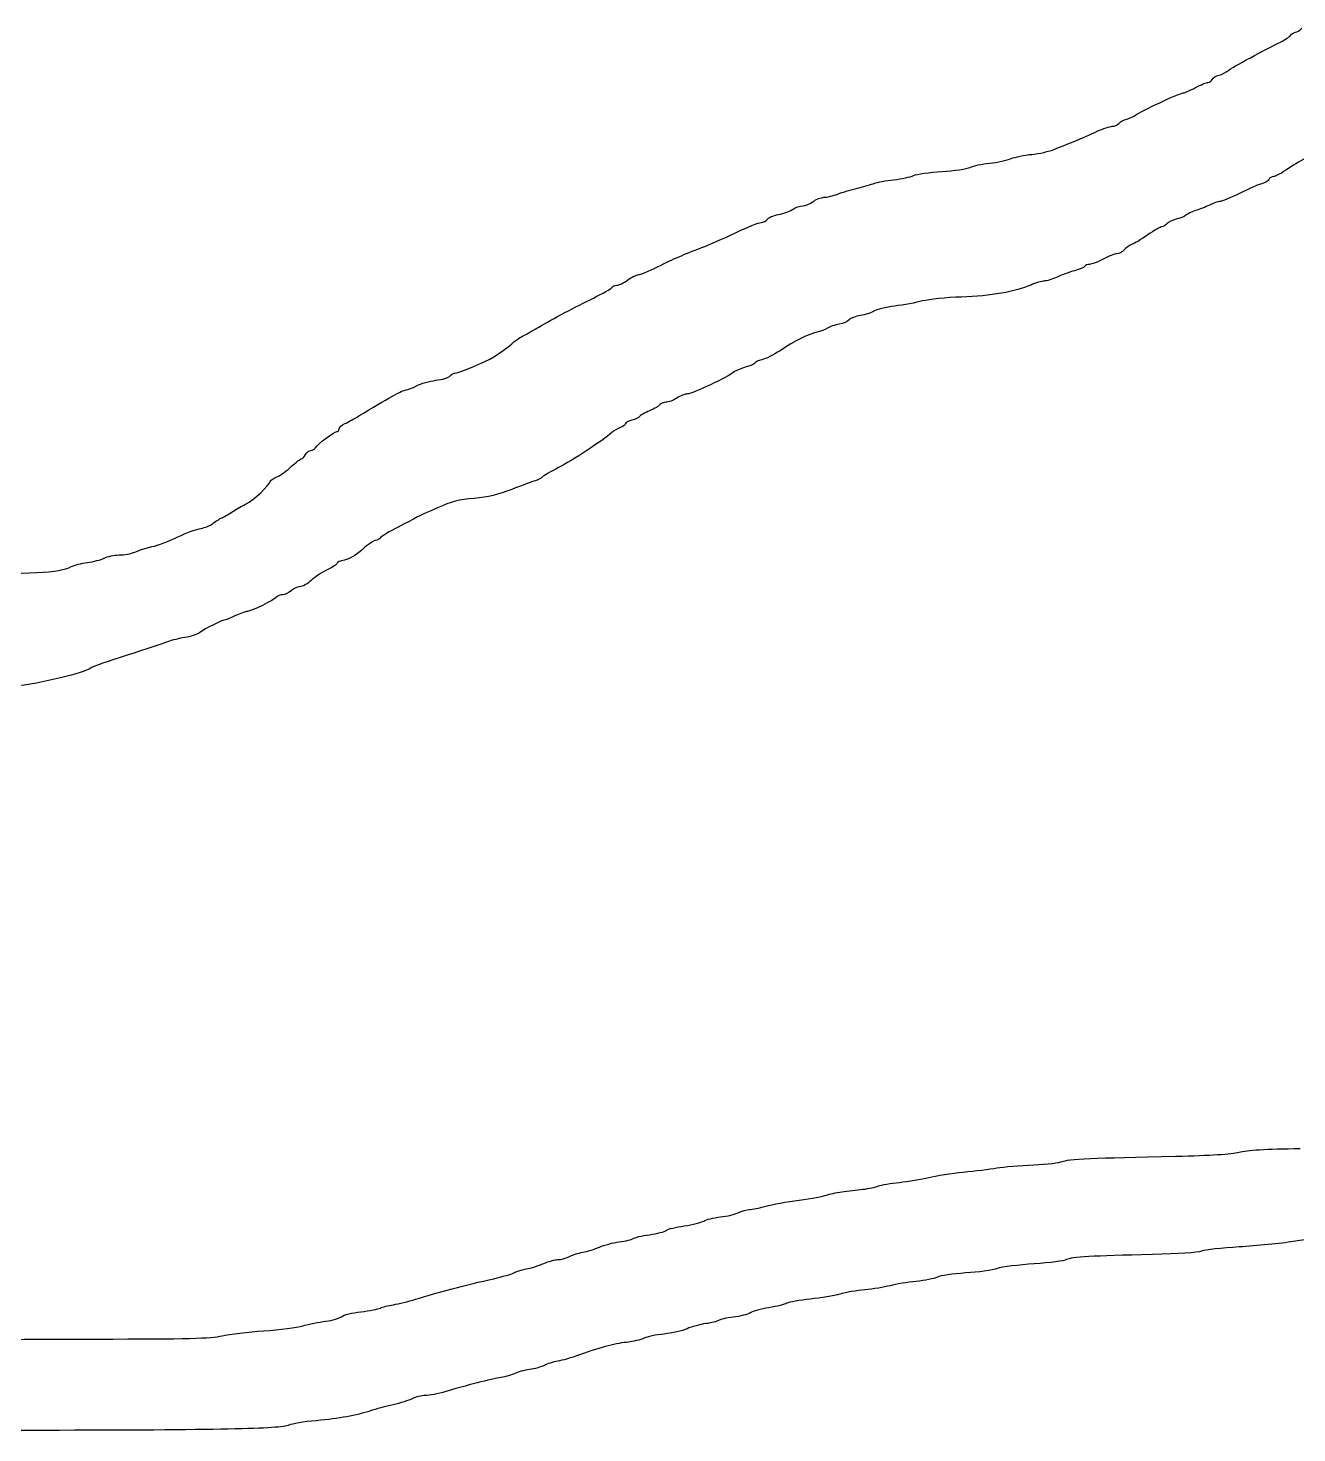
# Model space of a CAD drawing. Extents: x -192 to 192, y 100 to 188.
# Drawn here: x -95.95 to -75.47, y 140.8 to 163.47 of the extents above; entities that cross this region are included whole.
import ezdxf

# ---------------------------------------------------------------- set-up
doc = ezdxf.new("R2010")
doc.units = 0
doc.layers.add('Image', color=7, linetype='CONTINUOUS')

msp = doc.modelspace()

# ---------------------------------------------------------------- linework, layer by layer
at = {"layer": 'Image', "color": 7}
for points in [[(-75.493358, 163.400654), (-75.470667, 163.400654), (-75.424975, 163.430633), (-75.391812, 163.467275)], [(-76.5857, 162.779525), (-76.535433, 162.8248), (-75.957979, 163.138754), (-75.725767, 163.247054)], [(-75.725767, 163.247054), (-75.668617, 163.273712), (-75.602217, 163.319179), (-75.578229, 163.348092)], [(-75.578229, 163.348092), (-75.554242, 163.376996), (-75.51605, 163.400654), (-75.493358, 163.400654)], [(-76.729842, 162.708517), (-76.680146, 162.720917), (-76.615287, 162.752879), (-76.5857, 162.779525)], [(-77.108654, 162.506483), (-77.021387, 162.552879), (-76.929008, 162.590842), (-76.903354, 162.590842)], [(-76.903354, 162.590842), (-76.877687, 162.590842), (-76.848492, 162.612246), (-76.83845, 162.638408)], [(-76.83845, 162.638408), (-76.828433, 162.664567), (-76.779542, 162.696117), (-76.729842, 162.708517)], [(-78.073546, 162.065367), (-78.010387, 162.118892), (-77.357621, 162.422129), (-77.30555, 162.422129)], [(-77.30555, 162.422129), (-77.284517, 162.422129), (-77.195908, 162.460087), (-77.108654, 162.506483)], [(-78.694404, 161.80145), (-78.599758, 161.845896), (-78.491529, 161.88225), (-78.453908, 161.88225)], [(-78.453908, 161.88225), (-78.416275, 161.88225), (-78.367821, 161.903529), (-78.346229, 161.929554)], [(-78.346229, 161.929554), (-78.324642, 161.955567), (-78.265837, 161.987117), (-78.215571, 161.999662)], [(-78.215571, 161.999662), (-78.165296, 162.012212), (-78.101383, 162.041779), (-78.073546, 162.065367)], [(-79.381062, 161.513375), (-79.292908, 161.549225), (-79.141071, 161.610542), (-79.043637, 161.649608)], [(-79.043637, 161.649608), (-78.946208, 161.688687), (-78.789054, 161.757017), (-78.694404, 161.80145)], [(-80.083483, 161.360471), (-80.01705, 161.388221), (-79.867892, 161.419308), (-79.752017, 161.429546)], [(-79.752017, 161.429546), (-79.636142, 161.439775), (-79.469212, 161.477512), (-79.381062, 161.513375)], [(-81.201946, 161.152637), (-81.001792, 161.163929), (-80.796804, 161.193971), (-80.746425, 161.219396)], [(-80.746425, 161.219396), (-80.696054, 161.244829), (-80.553458, 161.275617), (-80.42955, 161.287817)], [(-80.42955, 161.287817), (-80.305642, 161.300017), (-80.149921, 161.332704), (-80.083483, 161.360471)], [(-75.610275, 161.200138), (-75.712346, 161.129742), (-75.820804, 161.072117), (-75.8513, 161.072096)], [(-75.315029, 161.3729), (-75.375342, 161.348279), (-75.508204, 161.270533), (-75.610275, 161.200138)], [(-82.561275, 160.885167), (-82.459204, 160.909258), (-82.337733, 160.944067), (-82.291337, 160.9625)], [(-82.291337, 160.9625), (-82.244942, 160.980942), (-82.104371, 161.006837), (-81.978967, 161.020062)], [(-81.978967, 161.020062), (-81.85355, 161.033296), (-81.709304, 161.063917), (-81.658417, 161.088117)], [(-81.658417, 161.088117), (-81.607517, 161.112317), (-81.402112, 161.141346), (-81.201946, 161.152637)], [(-75.924488, 161.025783), (-75.934296, 161.000329), (-75.985233, 160.968854), (-76.037767, 160.955833)], [(-75.8513, 161.072096), (-75.881796, 161.072096), (-75.914725, 161.051229), (-75.924488, 161.025783)], [(-83.279071, 160.667529), (-83.231883, 160.704646), (-83.153571, 160.735679), (-83.105033, 160.736487)], [(-83.105033, 160.736487), (-83.056496, 160.737529), (-82.956058, 160.761225), (-82.881829, 160.789654)], [(-82.881829, 160.789654), (-82.807596, 160.818083), (-82.663346, 160.861062), (-82.561275, 160.885167)], [(-76.398696, 160.79965), (-76.544671, 160.726775), (-76.688921, 160.66705), (-76.719246, 160.666938)], [(-76.037767, 160.955833), (-76.0903, 160.9428), (-76.252717, 160.872521), (-76.398696, 160.79965)], [(-83.838654, 160.459487), (-83.75375, 160.475346), (-83.6484, 160.513462), (-83.604533, 160.544179)], [(-83.604533, 160.544179), (-83.560671, 160.574904), (-83.4888, 160.600042), (-83.444817, 160.600042)], [(-83.444817, 160.600042), (-83.400846, 160.600042), (-83.326254, 160.630412), (-83.279071, 160.667529)], [(-77.083242, 160.531596), (-77.154629, 160.508663), (-77.235808, 160.470733), (-77.263646, 160.447317)], [(-76.863917, 160.620013), (-76.913158, 160.594325), (-77.011854, 160.554542), (-77.083242, 160.531596)], [(-76.719246, 160.666938), (-76.749571, 160.666938), (-76.814675, 160.645708), (-76.863917, 160.620013)], [(-84.530012, 160.165317), (-84.341571, 160.255946), (-84.156329, 160.330104), (-84.118346, 160.330104)], [(-84.118346, 160.330104), (-84.080367, 160.330104), (-84.036625, 160.352725), (-84.021158, 160.380371)], [(-84.021158, 160.380371), (-84.005679, 160.408017), (-83.923558, 160.443617), (-83.838654, 160.459487)], [(-77.569133, 160.310679), (-77.591242, 160.284033), (-77.627737, 160.262238), (-77.650229, 160.262238)], [(-77.421592, 160.381917), (-77.480633, 160.369383), (-77.547021, 160.337325), (-77.569133, 160.310679)], [(-77.263646, 160.447317), (-77.291483, 160.423888), (-77.362567, 160.394454), (-77.421592, 160.381917)], [(-85.075079, 159.924775), (-84.963729, 159.966446), (-84.718442, 160.074687), (-84.530012, 160.165317)], [(-77.879096, 160.130558), (-77.982483, 160.058129), (-78.096883, 159.989421), (-78.133304, 159.977854)], [(-77.650229, 160.262238), (-77.672708, 160.262238), (-77.775708, 160.202979), (-77.879096, 160.130558)], [(-85.793304, 159.613079), (-85.517271, 159.751267), (-85.382521, 159.809746), (-85.075079, 159.924775)], [(-78.380592, 159.823588), (-78.41385, 159.823588), (-78.51245, 159.785629), (-78.599717, 159.739233)], [(-78.259825, 159.890208), (-78.292988, 159.853567), (-78.347333, 159.823588), (-78.380592, 159.823588)], [(-78.133304, 159.977854), (-78.169733, 159.966296), (-78.226663, 159.92685), (-78.259825, 159.890208)], [(-86.102321, 159.486546), (-86.071371, 159.486546), (-85.932312, 159.543487), (-85.793304, 159.613079)], [(-78.899592, 159.622054), (-78.910746, 159.604), (-78.983767, 159.572546), (-79.06185, 159.552154)], [(-78.818829, 159.654879), (-78.852088, 159.654879), (-78.888425, 159.640104), (-78.899592, 159.622054)], [(-78.599717, 159.739233), (-78.686971, 159.692838), (-78.785575, 159.654879), (-78.818829, 159.654879)], [(-86.446208, 159.317837), (-86.413783, 159.317837), (-86.335817, 159.355796), (-86.272929, 159.402192)], [(-86.272929, 159.402192), (-86.210042, 159.448587), (-86.133267, 159.486546), (-86.102321, 159.486546)], [(-79.551008, 159.384938), (-79.591046, 159.384938), (-79.68875, 159.356004), (-79.768117, 159.32065)], [(-79.341025, 159.450008), (-79.416471, 159.414221), (-79.510971, 159.384938), (-79.551008, 159.384938)], [(-79.06185, 159.552154), (-79.139942, 159.531771), (-79.265567, 159.485808), (-79.341025, 159.450008)], [(-86.824871, 159.111575), (-86.673758, 159.184987), (-86.54, 159.261421), (-86.527633, 159.281446)], [(-86.527633, 159.281446), (-86.515262, 159.301458), (-86.478621, 159.317837), (-86.446208, 159.317837)], [(-79.768117, 159.32065), (-80.009071, 159.213283), (-80.417108, 159.142542), (-80.885117, 159.126967)], [(-87.706979, 158.642758), (-87.477496, 158.777833), (-87.112171, 158.971987), (-86.824871, 159.111575)], [(-81.963121, 158.980771), (-82.107408, 158.962054), (-82.25925, 158.925317), (-82.300542, 158.899146)], [(-81.515179, 159.063492), (-81.61725, 159.036717), (-81.818829, 158.999488), (-81.963121, 158.980771)], [(-80.885117, 159.126967), (-81.129579, 159.11885), (-81.413108, 159.090275), (-81.515179, 159.063492)], [(-82.859833, 158.689025), (-82.927558, 158.676454), (-83.013338, 158.647175), (-83.050454, 158.623954)], [(-82.697617, 158.758954), (-82.719104, 158.733058), (-82.792104, 158.701592), (-82.859833, 158.689025)], [(-82.517075, 158.828792), (-82.594879, 158.816288), (-82.676125, 158.784854), (-82.697617, 158.758954)], [(-82.300542, 158.899146), (-82.341833, 158.872963), (-82.439267, 158.841308), (-82.517075, 158.828792)], [(-88.108537, 158.403262), (-88.079787, 158.429167), (-88.008046, 158.475775), (-87.949108, 158.506837)], [(-87.949108, 158.506837), (-87.890167, 158.537904), (-87.781212, 158.599071), (-87.706979, 158.642758)], [(-83.22095, 158.560342), (-83.350813, 158.533367), (-83.573208, 158.421238), (-83.81435, 158.261183)], [(-83.050454, 158.623954), (-83.087571, 158.600746), (-83.164292, 158.572117), (-83.22095, 158.560342)], [(-88.432437, 158.162592), (-88.312021, 158.2373), (-88.202108, 158.318967), (-88.108537, 158.403262)], [(-83.81435, 158.261183), (-83.917338, 158.192821), (-84.049521, 158.1273), (-84.108088, 158.115596)], [(-89.054812, 157.900658), (-88.9899, 157.900658), (-88.569358, 158.077646), (-88.432437, 158.162592)], [(-84.214563, 158.066067), (-84.214563, 158.050546), (-84.279096, 158.020663), (-84.357971, 157.999658)], [(-84.108088, 158.115596), (-84.16665, 158.103879), (-84.214563, 158.081588), (-84.214563, 158.066067)], [(-89.678037, 157.695008), (-89.612054, 157.730375), (-89.472279, 157.770033), (-89.367429, 157.783129)], [(-89.367429, 157.783129), (-89.262579, 157.796225), (-89.159292, 157.828029), (-89.137904, 157.8538)], [(-89.137904, 157.8538), (-89.116521, 157.879571), (-89.079125, 157.900658), (-89.054812, 157.900658)], [(-84.551988, 157.919438), (-84.646383, 157.841017), (-85.23505, 157.562854), (-85.307067, 157.562633)], [(-84.357971, 157.999658), (-84.436842, 157.978663), (-84.52415, 157.942558), (-84.551988, 157.919438)], [(-90.608817, 157.208317), (-90.152954, 157.486808), (-89.900929, 157.626196), (-89.849117, 157.628475)], [(-89.849117, 157.628475), (-89.821, 157.629725), (-89.744021, 157.659654), (-89.678037, 157.695008)], [(-85.307067, 157.562633), (-85.34645, 157.562633), (-85.424225, 157.532242), (-85.4799, 157.495371)], [(-85.751571, 157.391346), (-85.763992, 157.37125), (-85.839129, 157.326963), (-85.91855, 157.292917)], [(-85.655067, 157.428104), (-85.695725, 157.428104), (-85.739146, 157.411446), (-85.751571, 157.391346)], [(-85.4799, 157.495371), (-85.535575, 157.458496), (-85.614396, 157.428233), (-85.655067, 157.428104)], [(-90.836579, 157.084083), (-90.785542, 157.107058), (-90.68305, 157.162967), (-90.608817, 157.208317)], [(-86.20575, 157.140992), (-86.261217, 157.128813), (-86.306588, 157.104483), (-86.306588, 157.086938)], [(-86.083942, 157.197075), (-86.095479, 157.178413), (-86.150288, 157.153171), (-86.20575, 157.140992)], [(-85.91855, 157.292917), (-85.997983, 157.258867), (-86.072396, 157.215742), (-86.083942, 157.197075)], [(-91.31065, 156.694371), (-91.271342, 156.755804), (-91.006975, 156.955875), (-90.965092, 156.955875)], [(-90.965092, 156.955875), (-90.945446, 156.955875), (-90.929371, 156.975317), (-90.929371, 156.999083)], [(-90.929371, 156.999083), (-90.929371, 157.02285), (-90.887612, 157.061096), (-90.836579, 157.084083)], [(-86.533008, 156.937029), (-86.663504, 156.818392), (-87.178554, 156.478629), (-87.386346, 156.3741)], [(-86.389604, 157.023492), (-86.43525, 157.006125), (-86.499783, 156.967229), (-86.533008, 156.937029)], [(-86.306588, 157.086938), (-86.306588, 157.069404), (-86.343946, 157.04085), (-86.389604, 157.023492)], [(-91.469246, 156.584708), (-91.449383, 156.621825), (-91.411642, 156.652192), (-91.385379, 156.652192)], [(-91.385379, 156.652192), (-91.359121, 156.652192), (-91.325488, 156.671171), (-91.31065, 156.694371)], [(-91.695129, 156.3961), (-91.624504, 156.462721), (-91.552917, 156.517225), (-91.536037, 156.517225)], [(-91.536037, 156.517225), (-91.519167, 156.517225), (-91.489112, 156.547592), (-91.469246, 156.584708)], [(-92.042867, 156.149571), (-92.042867, 156.165692), (-91.993517, 156.200508), (-91.933204, 156.226933)], [(-91.933204, 156.226933), (-91.872888, 156.253358), (-91.765758, 156.329479), (-91.695129, 156.3961)], [(-87.648046, 156.2238), (-87.671358, 156.201825), (-87.7245, 156.1738), (-87.766146, 156.161525)], [(-87.386346, 156.3741), (-87.506975, 156.313417), (-87.624742, 156.245788), (-87.648046, 156.2238)], [(-92.428508, 155.789758), (-92.319942, 155.840542), (-92.042867, 156.099062), (-92.042867, 156.149571)], [(-88.142242, 156.022221), (-88.361283, 155.936917), (-88.525742, 155.898071), (-88.749604, 155.878763)], [(-87.766146, 156.161525), (-87.807796, 156.149242), (-87.977033, 156.086563), (-88.142242, 156.022221)], [(-92.633358, 155.674087), (-92.577683, 155.711046), (-92.4855, 155.763092), (-92.428508, 155.789758)], [(-88.749604, 155.878763), (-88.993796, 155.857708), (-89.115258, 155.826421), (-89.3434, 155.725825)], [(-92.970779, 155.469229), (-92.933662, 155.500346), (-92.865333, 155.544054), (-92.818938, 155.566354)], [(-92.818938, 155.566354), (-92.772542, 155.588646), (-92.689033, 155.637129), (-92.633358, 155.674087)], [(-89.680825, 155.570263), (-89.708663, 155.554267), (-89.842167, 155.484371), (-89.9775, 155.414946)], [(-89.3434, 155.725825), (-89.501146, 155.656267), (-89.652988, 155.586258), (-89.680825, 155.570263)], [(-93.530629, 155.257412), (-93.393146, 155.322608), (-93.226121, 155.384208), (-93.159463, 155.3943)], [(-93.159463, 155.3943), (-93.092804, 155.404421), (-93.007896, 155.438112), (-92.970779, 155.469229)], [(-89.9775, 155.414946), (-90.112833, 155.345521), (-90.239963, 155.268954), (-90.260004, 155.2448)], [(-94.224346, 155.012325), (-94.165867, 155.038317), (-94.0421, 155.077429), (-93.949308, 155.099225)], [(-93.949308, 155.099225), (-93.856517, 155.121029), (-93.668113, 155.192217), (-93.530629, 155.257412)], [(-90.341804, 155.200892), (-90.36675, 155.200892), (-90.461817, 155.134588), (-90.553067, 155.053542)], [(-90.260004, 155.2448), (-90.28005, 155.22065), (-90.316858, 155.200892), (-90.341804, 155.200892)], [(-95.251296, 154.776892), (-95.2033, 154.801108), (-95.085292, 154.830971), (-94.989054, 154.843258)], [(-94.989054, 154.843258), (-94.892821, 154.855542), (-94.771346, 154.887879), (-94.719117, 154.915129)], [(-94.719117, 154.915129), (-94.666888, 154.942362), (-94.558121, 154.96475), (-94.477413, 154.964867)], [(-94.477413, 154.964867), (-94.396708, 154.964867), (-94.282825, 154.986333), (-94.224346, 155.012325)], [(-90.841004, 154.883304), (-90.908121, 154.870713), (-90.963033, 154.847271), (-90.963033, 154.831204)], [(-90.553067, 155.053542), (-90.653708, 154.964158), (-90.766971, 154.897188), (-90.841004, 154.883304)], [(-97.121088, 154.673037), (-95.917317, 154.651408), (-95.448342, 154.677467), (-95.251296, 154.776892)], [(-91.121875, 154.725104), (-91.209242, 154.682808), (-91.325375, 154.605542), (-91.37995, 154.553388)], [(-90.963033, 154.831204), (-90.963033, 154.815142), (-91.034513, 154.767396), (-91.121875, 154.725104)], [(-91.696154, 154.391075), (-91.743342, 154.353958), (-91.807229, 154.323592), (-91.838138, 154.323592)], [(-91.544771, 154.458563), (-91.580846, 154.458563), (-91.648971, 154.428192), (-91.696154, 154.391075)], [(-91.37995, 154.553388), (-91.434521, 154.501233), (-91.508692, 154.458563), (-91.544771, 154.458563)], [(-91.926375, 154.292117), (-91.982858, 154.236642), (-92.351333, 154.053696), (-92.408942, 154.052504)], [(-91.838138, 154.323592), (-91.869038, 154.323592), (-91.908746, 154.309429), (-91.926375, 154.292117)], [(-92.599533, 153.986167), (-92.673767, 153.950308), (-92.748025, 153.920454), (-92.76455, 153.919821)], [(-92.408942, 154.052504), (-92.439533, 154.051463), (-92.5253, 154.022029), (-92.599533, 153.986167)], [(-93.183967, 153.710367), (-93.227025, 153.678354), (-93.333317, 153.642842), (-93.420163, 153.631429)], [(-92.76455, 153.919821), (-92.810892, 153.918029), (-93.0963, 153.775521), (-93.183967, 153.710367)], [(-93.696158, 153.564738), (-93.761113, 153.53945), (-94.056192, 153.441271), (-94.351892, 153.34655)], [(-93.420163, 153.631429), (-93.507008, 153.620033), (-93.631204, 153.590021), (-93.696158, 153.564738)], [(-94.351892, 153.34655), (-94.647592, 153.251829), (-94.905721, 153.161758), (-94.925508, 153.146383)], [(-94.925508, 153.146383), (-95.038167, 153.058875), (-95.730054, 152.892233), (-96.193092, 152.841071)], [(-77.42505, 145.263554), (-76.864392, 145.275258), (-76.530458, 145.296738), (-76.406371, 145.329054)], [(-76.406371, 145.329054), (-76.277708, 145.362567), (-75.978317, 145.3799), (-75.418363, 145.386258)], [(-80.317412, 145.073225), (-80.206063, 145.091804), (-79.937242, 145.114804), (-79.720025, 145.124333)], [(-79.720025, 145.124333), (-79.502808, 145.133825), (-79.295579, 145.157467), (-79.259496, 145.176771)], [(-79.259496, 145.176771), (-79.188688, 145.214671), (-78.732892, 145.236233), (-77.42505, 145.263554)], [(-81.886429, 144.840858), (-81.747242, 144.855175), (-81.534667, 144.890754), (-81.414038, 144.919908)], [(-81.414038, 144.919908), (-81.293408, 144.949067), (-81.042871, 144.987892), (-80.857287, 145.006183)], [(-80.857287, 145.006183), (-80.671704, 145.024479), (-80.428763, 145.054646), (-80.317412, 145.073225)], [(-83.504796, 144.554513), (-83.309225, 144.58065), (-83.111612, 144.616333), (-83.065629, 144.633817)], [(-83.065629, 144.633817), (-83.019642, 144.6513), (-82.906342, 144.67495), (-82.813825, 144.686371)], [(-82.813825, 144.686371), (-82.721321, 144.697792), (-82.569712, 144.716592), (-82.476921, 144.728146)], [(-82.476921, 144.728146), (-82.384129, 144.739717), (-82.270246, 144.763946), (-82.22385, 144.782)], [(-82.22385, 144.782), (-82.177458, 144.80005), (-82.025617, 144.826538), (-81.886429, 144.840858)], [(-84.308029, 144.403358), (-84.264754, 144.403358), (-84.146329, 144.426679), (-84.04485, 144.455171)], [(-84.04485, 144.455171), (-83.943383, 144.483675), (-83.700354, 144.528371), (-83.504796, 144.554513)], [(-85.358954, 144.138354), (-85.225275, 144.156871), (-85.083925, 144.191921), (-85.044867, 144.216233)], [(-85.044867, 144.216233), (-85.0058, 144.240538), (-84.885233, 144.270096), (-84.776921, 144.281917)], [(-84.776921, 144.281917), (-84.668621, 144.293738), (-84.536508, 144.325896), (-84.483354, 144.353388)], [(-84.483354, 144.353388), (-84.4302, 144.380875), (-84.351304, 144.403358), (-84.308029, 144.403358)], [(-86.185937, 143.934063), (-86.165933, 143.950167), (-86.047217, 143.977833), (-85.922137, 143.99555)], [(-85.922137, 143.99555), (-85.797046, 144.013263), (-85.673846, 144.045067), (-85.648371, 144.066208)], [(-85.648371, 144.066208), (-85.622883, 144.087358), (-85.49265, 144.119825), (-85.358954, 144.138354)], [(-86.997221, 143.713008), (-86.923629, 143.726221), (-86.802679, 143.763813), (-86.72845, 143.796542)], [(-86.72845, 143.796542), (-86.654217, 143.829263), (-86.509971, 143.867013), (-86.4079, 143.880413)], [(-86.4079, 143.880413), (-86.305829, 143.893817), (-86.205942, 143.917963), (-86.185937, 143.934063)], [(-77.010496, 143.729987), (-77.070313, 143.706717), (-77.393913, 143.684625), (-77.803442, 143.675842)], [(-76.403304, 143.798729), (-76.681675, 143.782542), (-76.954917, 143.751604), (-77.010496, 143.729987)], [(-75.530429, 143.885658), (-75.732138, 143.854033), (-76.124929, 143.814904), (-76.403304, 143.798729)], [(-74.990554, 143.901429), (-75.135771, 143.936437), (-75.222871, 143.933896), (-75.530429, 143.885658)], [(-87.908808, 143.443808), (-87.834917, 143.457538), (-87.708671, 143.496838), (-87.628258, 143.531158)], [(-87.628258, 143.531158), (-87.547846, 143.565471), (-87.4446, 143.593542), (-87.398821, 143.593542)], [(-87.398821, 143.593542), (-87.353042, 143.593542), (-87.274062, 143.615021), (-87.223308, 143.641267)], [(-87.223308, 143.641267), (-87.17255, 143.667513), (-87.070812, 143.699796), (-86.997221, 143.713008)], [(-79.709975, 143.526587), (-79.9595, 143.50985), (-80.228625, 143.474633), (-80.308017, 143.448333)], [(-79.188521, 143.593271), (-79.225783, 143.573329), (-79.460442, 143.543321), (-79.709975, 143.526587)], [(-77.803442, 143.675842), (-78.776042, 143.654996), (-79.110429, 143.635067), (-79.188521, 143.593271)], [(-89.697771, 142.953188), (-89.362517, 143.058588), (-88.872096, 143.187633), (-88.432433, 143.28615)], [(-88.432433, 143.28615), (-88.293246, 143.31735), (-88.148721, 143.359958), (-88.111263, 143.380858)], [(-88.111263, 143.380858), (-88.073804, 143.401746), (-87.9827, 143.430079), (-87.908808, 143.443808)], [(-81.2749, 143.31035), (-81.323588, 143.285696), (-81.477304, 143.254929), (-81.616492, 143.241992)], [(-80.819379, 143.377846), (-81.021225, 143.365383), (-81.226208, 143.335012), (-81.2749, 143.31035)], [(-80.308017, 143.448333), (-80.387417, 143.422025), (-80.617529, 143.390308), (-80.819379, 143.377846)], [(-82.443175, 143.105437), (-82.573083, 143.093733), (-82.755292, 143.063208), (-82.848083, 143.037617)], [(-82.038271, 143.172596), (-82.131063, 143.147362), (-82.313271, 143.117154), (-82.443175, 143.105437)], [(-81.616492, 143.241992), (-81.755679, 143.229054), (-81.945479, 143.197821), (-82.038271, 143.172596)], [(-90.264021, 142.811796), (-90.230958, 142.829171), (-90.135579, 142.853763), (-90.052067, 142.866458)], [(-90.052067, 142.866458), (-89.968554, 142.879154), (-89.809121, 142.918179), (-89.697771, 142.953188)], [(-83.702408, 142.888742), (-83.7375, 142.869958), (-83.868408, 142.838262), (-83.993308, 142.818312)], [(-83.327692, 142.956983), (-83.498679, 142.938237), (-83.667304, 142.907529), (-83.702408, 142.888742)], [(-82.848083, 143.037617), (-82.940875, 143.012017), (-83.1567, 142.975733), (-83.327692, 142.956983)], [(-91.513879, 142.5243), (-91.418992, 142.552483), (-91.252458, 142.586238), (-91.1438, 142.599313)], [(-91.1438, 142.599313), (-91.035137, 142.612388), (-90.920521, 142.645625), (-90.889087, 142.673179)], [(-90.889087, 142.673179), (-90.857658, 142.700721), (-90.717683, 142.736075), (-90.578037, 142.751746)], [(-90.578037, 142.751746), (-90.438396, 142.767404), (-90.297087, 142.794429), (-90.264021, 142.811796)], [(-84.808546, 142.611421), (-84.828971, 142.595171), (-84.920075, 142.572246), (-85.011, 142.560479)], [(-84.568942, 142.6647), (-84.680292, 142.651637), (-84.788108, 142.627658), (-84.808546, 142.611421)], [(-84.293446, 142.735246), (-84.333621, 142.709517), (-84.457592, 142.677767), (-84.568942, 142.6647)], [(-83.993308, 142.818312), (-84.118208, 142.798362), (-84.253263, 142.760983), (-84.293446, 142.735246)], [(-92.818937, 142.363675), (-92.698308, 142.391692), (-92.394137, 142.427767), (-92.143008, 142.443846)], [(-92.143008, 142.443846), (-91.891875, 142.459917), (-91.608767, 142.496125), (-91.513879, 142.5243)], [(-85.685825, 142.393046), (-85.813867, 142.380421), (-85.959083, 142.349683), (-86.008517, 142.324737)], [(-85.314658, 142.477537), (-85.390746, 142.443687), (-85.557771, 142.405667), (-85.685825, 142.393046)], [(-85.011, 142.560479), (-85.101913, 142.548712), (-85.238558, 142.511383), (-85.314658, 142.477537)], [(-96.9723, 142.246029), (-96.681779, 142.305788), (-96.501196, 142.311396), (-94.846537, 142.312042)], [(-94.846537, 142.312042), (-93.355292, 142.313083), (-92.999808, 142.321633), (-92.818937, 142.363675)], [(-86.295325, 142.258917), (-86.485263, 142.239167), (-86.745396, 142.16815), (-87.099613, 142.039342)], [(-86.008517, 142.324737), (-86.057958, 142.2998), (-86.187025, 142.270171), (-86.295325, 142.258917)], [(-87.400158, 141.954596), (-87.472663, 141.941721), (-87.570954, 141.910971), (-87.618583, 141.886267)], [(-87.099613, 142.039342), (-87.192404, 142.0056), (-87.327646, 141.967458), (-87.400158, 141.954596)], [(-88.314338, 141.691417), (-88.470846, 141.665783), (-88.892763, 141.558987), (-89.208508, 141.465067)], [(-88.095013, 141.755242), (-88.141408, 141.732283), (-88.240104, 141.703571), (-88.314338, 141.691417)], [(-87.857917, 141.81915), (-87.941921, 141.806942), (-88.048617, 141.778183), (-88.095013, 141.755242)], [(-87.618583, 141.886267), (-87.666213, 141.86155), (-87.773913, 141.83135), (-87.857917, 141.81915)], [(-89.208508, 141.465067), (-89.329138, 141.429196), (-89.477933, 141.40005), (-89.539175, 141.400325)], [(-90.059371, 141.250825), (-90.175983, 141.224317), (-90.339721, 141.180579), (-90.423233, 141.153617)], [(-89.748933, 141.349912), (-89.803063, 141.321925), (-89.942763, 141.277333), (-90.059371, 141.250825)], [(-89.539175, 141.400325), (-89.600408, 141.400325), (-89.6948, 141.377908), (-89.748933, 141.349912)], [(-90.423233, 141.153617), (-90.661008, 141.07685), (-90.916613, 141.030571), (-91.300533, 140.994762)], [(-95.703904, 140.838408), (-97.528942, 140.837242), (-98.227017, 140.826262), (-98.298138, 140.797421)], [(-91.739183, 140.921783), (-91.865613, 140.861946), (-92.903958, 140.840108), (-95.703904, 140.838408)], [(-91.300533, 140.994762), (-91.495392, 140.976583), (-91.692788, 140.94375), (-91.739183, 140.921783)]]:
    msp.add_open_spline(points, degree=3, dxfattribs=at)

doc.saveas('drawing.dxf')
